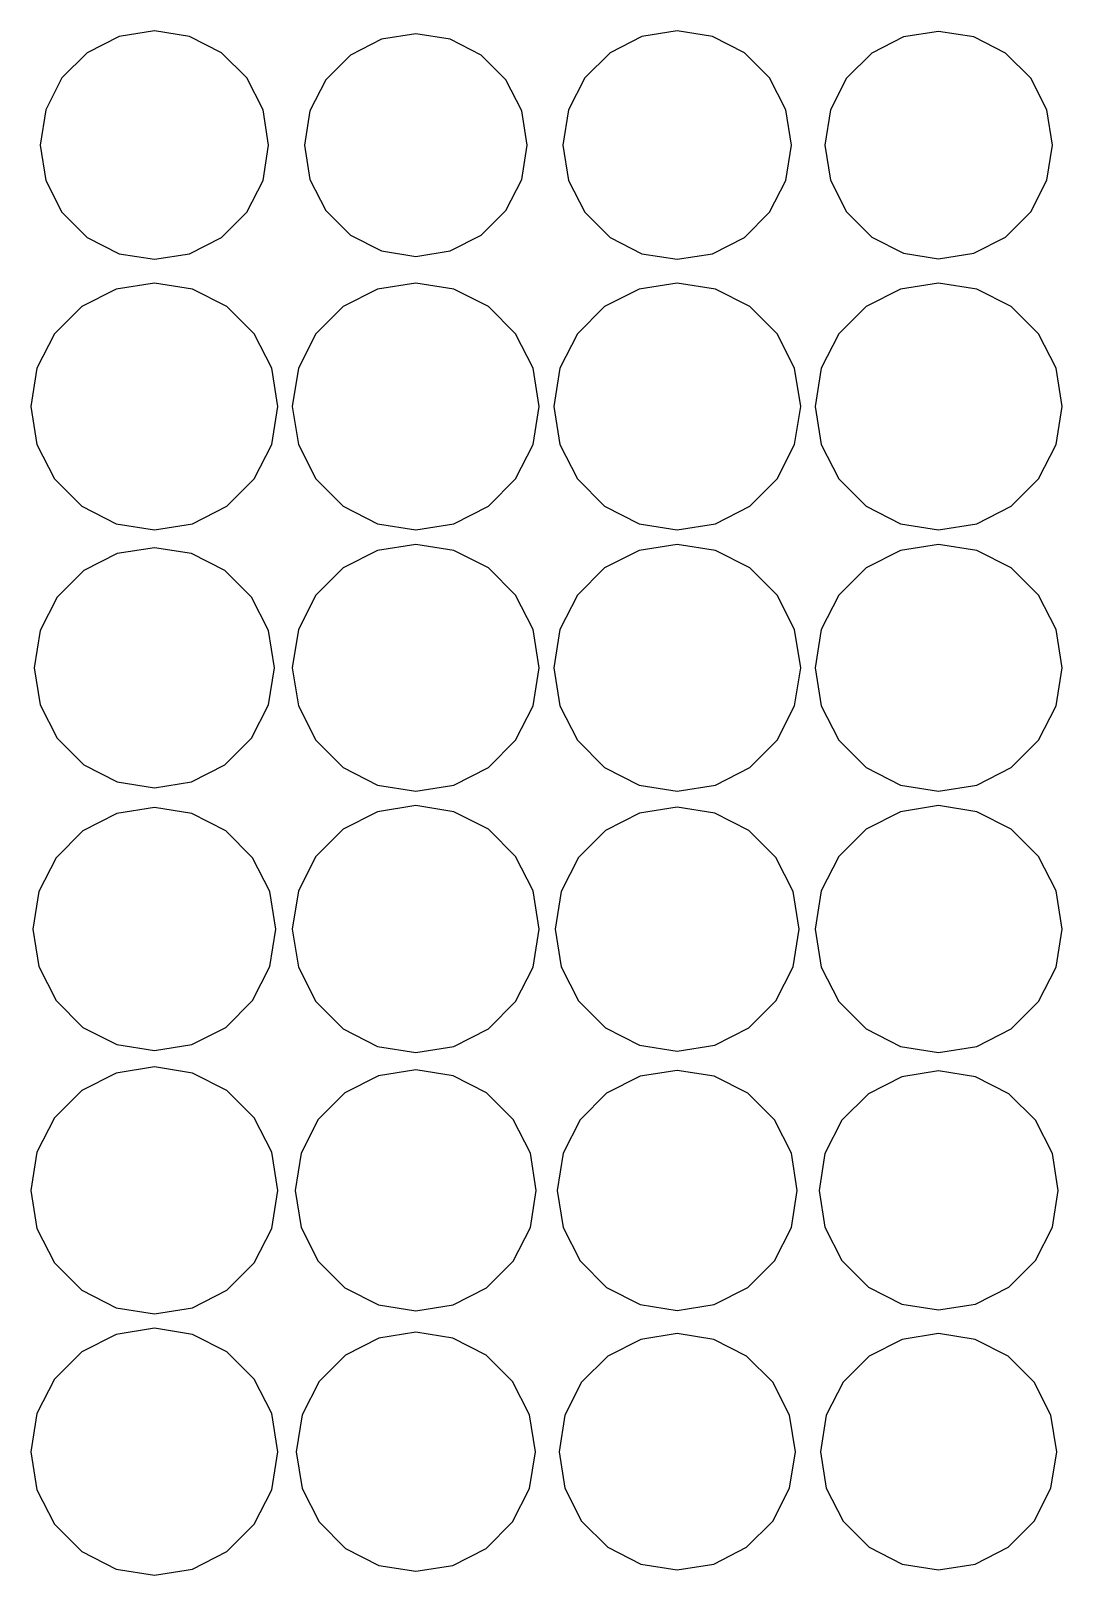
# Model space of a CAD drawing. Header units: metres. Extents: x -319 to 328, y -240 to 246.
# Drawn here: x 256.5 to 327.5, y 138.5 to 244.9 of the extents above; entities that cross this region are included whole.
import ezdxf

# ---------------------------------------------------------------- set-up
doc = ezdxf.new("R2010")
doc.units = ezdxf.units.M

msp = doc.modelspace()

# ---------------------------------------------------------------- linework, layer by layer
for p, q in [((265, 244.86667, -415.6922), (262.5691, 244.48166, -415.6922)), ((267.4309, 244.48166, -415.6922), (265, 244.86667, -415.6922)), ((283, 244.66666, -415.6922), (280.63086, 244.29144, -415.6922)), ((285.36914, 244.29144, -415.6922), (283, 244.66666, -415.6922)), ((301, 244.86667, -415.6922), (298.5691, 244.48166, -415.6922)), ((303.4309, 244.48166, -415.6922), (301, 244.86667, -415.6922)), ((319, 244.83334, -415.6922), (316.57935, 244.44995, -415.6922)), ((321.42065, 244.44995, -415.6922), (319, 244.83334, -415.6922)), ((262.5691, 244.48166, -415.6922), (260.3761, 243.36426, -415.6922)), ((269.6239, 243.36426, -415.6922), (267.4309, 244.48166, -415.6922)), ((280.63086, 244.29144, -415.6922), (278.49365, 243.20245, -415.6922)), ((287.50635, 243.20245, -415.6922), (285.36914, 244.29144, -415.6922)), ((298.5691, 244.48166, -415.6922), (296.3761, 243.36426, -415.6922)), ((305.6239, 243.36426, -415.6922), (303.4309, 244.48166, -415.6922)), ((316.57935, 244.44995, -415.6922), (314.3957, 243.33731, -415.6922)), ((323.6043, 243.33731, -415.6922), (321.42065, 244.44995, -415.6922)), ((260.3761, 243.36426, -415.6922), (258.63574, 241.6239, -415.6922)), ((271.36426, 241.6239, -415.6922), (269.6239, 243.36426, -415.6922)), ((278.49365, 243.20245, -415.6922), (276.79755, 241.50635, -415.6922)), ((289.20245, 241.50635, -415.6922), (287.50635, 243.20245, -415.6922)), ((296.3761, 243.36426, -415.6922), (294.63574, 241.6239, -415.6922)), ((307.36426, 241.6239, -415.6922), (305.6239, 243.36426, -415.6922)), ((314.3957, 243.33731, -415.6922), (312.66272, 241.60431, -415.6922)), ((325.33728, 241.60431, -415.6922), (323.6043, 243.33731, -415.6922)), ((258.63574, 241.6239, -415.6922), (257.51837, 239.43094, -415.6922)), ((272.48163, 239.43094, -415.6922), (271.36426, 241.6239, -415.6922)), ((276.79755, 241.50635, -415.6922), (275.70856, 239.36914, -415.6922)), ((290.29144, 239.36914, -415.6922), (289.20245, 241.50635, -415.6922)), ((294.63574, 241.6239, -415.6922), (293.51837, 239.43094, -415.6922)), ((308.48163, 239.43094, -415.6922), (307.36426, 241.6239, -415.6922)), ((312.66272, 241.60431, -415.6922), (311.55005, 239.42062, -415.6922)), ((326.44995, 239.42062, -415.6922), (325.33728, 241.60431, -415.6922)), ((257.51837, 239.43094, -415.6922), (257.13336, 237, -415.6922)), ((272.86664, 237, -415.6922), (272.48163, 239.43094, -415.6922)), ((275.70856, 239.36914, -415.6922), (275.3333, 237, -415.6922)), ((290.6667, 237, -415.6922), (290.29144, 239.36914, -415.6922)), ((293.51837, 239.43094, -415.6922), (293.13336, 237, -415.6922)), ((308.86664, 237, -415.6922), (308.48163, 239.43094, -415.6922)), ((311.55005, 239.42062, -415.6922), (311.1667, 237, -415.6922)), ((326.8333, 237, -415.6922), (326.44995, 239.42062, -415.6922)), ((257.13336, 237, -415.6922), (257.51837, 234.56906, -415.6922)), ((272.48163, 234.56906, -415.6922), (272.86664, 237, -415.6922)), ((275.3333, 237, -415.6922), (275.70856, 234.63086, -415.6922)), ((290.29144, 234.63086, -415.6922), (290.6667, 237, -415.6922)), ((293.13336, 237, -415.6922), (293.51837, 234.56906, -415.6922)), ((308.48163, 234.56906, -415.6922), (308.86664, 237, -415.6922)), ((311.1667, 237, -415.6922), (311.55005, 234.57938, -415.6922)), ((326.44995, 234.57938, -415.6922), (326.8333, 237, -415.6922)), ((257.51837, 234.56906, -415.6922), (258.63574, 232.3761, -415.6922)), ((271.36426, 232.3761, -415.6922), (272.48163, 234.56906, -415.6922)), ((275.70856, 234.63086, -415.6922), (276.79755, 232.49365, -415.6922)), ((289.20245, 232.49365, -415.6922), (290.29144, 234.63086, -415.6922)), ((293.51837, 234.56906, -415.6922), (294.63574, 232.3761, -415.6922)), ((307.36426, 232.3761, -415.6922), (308.48163, 234.56906, -415.6922)), ((311.55005, 234.57938, -415.6922), (312.66272, 232.39569, -415.6922)), ((325.33728, 232.39569, -415.6922), (326.44995, 234.57938, -415.6922)), ((258.63574, 232.3761, -415.6922), (260.3761, 230.63574, -415.6922)), ((269.6239, 230.63574, -415.6922), (271.36426, 232.3761, -415.6922)), ((276.79755, 232.49365, -415.6922), (278.49365, 230.79755, -415.6922)), ((287.50635, 230.79755, -415.6922), (289.20245, 232.49365, -415.6922)), ((294.63574, 232.3761, -415.6922), (296.3761, 230.63574, -415.6922)), ((305.6239, 230.63574, -415.6922), (307.36426, 232.3761, -415.6922)), ((312.66272, 232.39569, -415.6922), (314.3957, 230.66269, -415.6922)), ((323.6043, 230.66269, -415.6922), (325.33728, 232.39569, -415.6922)), ((260.3761, 230.63574, -415.6922), (262.5691, 229.51834, -415.6922)), ((267.4309, 229.51834, -415.6922), (269.6239, 230.63574, -415.6922)), ((278.49365, 230.79755, -415.6922), (280.63086, 229.70856, -415.6922)), ((285.36914, 229.70856, -415.6922), (287.50635, 230.79755, -415.6922)), ((296.3761, 230.63574, -415.6922), (298.5691, 229.51834, -415.6922)), ((303.4309, 229.51834, -415.6922), (305.6239, 230.63574, -415.6922)), ((314.3957, 230.66269, -415.6922), (316.57935, 229.55005, -415.6922)), ((321.42065, 229.55005, -415.6922), (323.6043, 230.66269, -415.6922)), ((262.5691, 229.51834, -415.6922), (265, 229.13333, -415.6922)), ((265, 229.13333, -415.6922), (267.4309, 229.51834, -415.6922)), ((280.63086, 229.70856, -415.6922), (283, 229.33334, -415.6922)), ((283, 229.33334, -415.6922), (285.36914, 229.70856, -415.6922)), ((298.5691, 229.51834, -415.6922), (301, 229.13333, -415.6922)), ((301, 229.13333, -415.6922), (303.4309, 229.51834, -415.6922)), ((316.57935, 229.55005, -415.6922), (319, 229.16666, -415.6922)), ((319, 229.16666, -415.6922), (321.42065, 229.55005, -415.6922)), ((262.37335, 227.08398, -415.6922), (260.00385, 225.87665, -415.6922)), ((265, 227.5, -415.6922), (262.37335, 227.08398, -415.6922)), ((267.62665, 227.08398, -415.6922), (265, 227.5, -415.6922)), ((269.99615, 225.87665, -415.6922), (267.62665, 227.08398, -415.6922)), ((280.37335, 227.08398, -415.6922), (278.00385, 225.87665, -415.6922)), ((283, 227.5, -415.6922), (280.37335, 227.08398, -415.6922)), ((285.62665, 227.08398, -415.6922), (283, 227.5, -415.6922)), ((287.99615, 225.87665, -415.6922), (285.62665, 227.08398, -415.6922)), ((298.37335, 227.08398, -415.6922), (296.00385, 225.87665, -415.6922)), ((301, 227.5, -415.6922), (298.37335, 227.08398, -415.6922)), ((303.62665, 227.08398, -415.6922), (301, 227.5, -415.6922)), ((305.99615, 225.87665, -415.6922), (303.62665, 227.08398, -415.6922)), ((316.37335, 227.08398, -415.6922), (314.00385, 225.87665, -415.6922)), ((319, 227.5, -415.6922), (316.37335, 227.08398, -415.6922)), ((321.62665, 227.08398, -415.6922), (319, 227.5, -415.6922)), ((323.99615, 225.87665, -415.6922), (321.62665, 227.08398, -415.6922)), ((260.00385, 225.87665, -415.6922), (258.12335, 223.99619, -415.6922)), ((271.87665, 223.99619, -415.6922), (269.99615, 225.87665, -415.6922)), ((278.00385, 225.87665, -415.6922), (276.12335, 223.99619, -415.6922)), ((289.87665, 223.99619, -415.6922), (287.99615, 225.87665, -415.6922)), ((296.00385, 225.87665, -415.6922), (294.12335, 223.99619, -415.6922)), ((307.87665, 223.99619, -415.6922), (305.99615, 225.87665, -415.6922)), ((314.00385, 225.87665, -415.6922), (312.12335, 223.99619, -415.6922)), ((325.87665, 223.99619, -415.6922), (323.99615, 225.87665, -415.6922)), ((258.12335, 223.99619, -415.6922), (256.91602, 221.62665, -415.6922)), ((273.08398, 221.62665, -415.6922), (271.87665, 223.99619, -415.6922)), ((276.12335, 223.99619, -415.6922), (274.91602, 221.62665, -415.6922)), ((291.08398, 221.62665, -415.6922), (289.87665, 223.99619, -415.6922)), ((294.12335, 223.99619, -415.6922), (292.91602, 221.62665, -415.6922)), ((309.08398, 221.62665, -415.6922), (307.87665, 223.99619, -415.6922)), ((312.12335, 223.99619, -415.6922), (310.91602, 221.62665, -415.6922)), ((327.08398, 221.62665, -415.6922), (325.87665, 223.99619, -415.6922)), ((256.91602, 221.62665, -415.6922), (256.5, 219, -415.6922)), ((273.5, 219, -415.6922), (273.08398, 221.62665, -415.6922)), ((274.91602, 221.62665, -415.6922), (274.5, 219, -415.6922)), ((291.5, 219, -415.6922), (291.08398, 221.62665, -415.6922)), ((292.91602, 221.62665, -415.6922), (292.5, 219, -415.6922)), ((309.5, 219, -415.6922), (309.08398, 221.62665, -415.6922)), ((310.91602, 221.62665, -415.6922), (310.5, 219, -415.6922)), ((327.5, 219, -415.6922), (327.08398, 221.62665, -415.6922)), ((256.5, 219, -415.6922), (256.91602, 216.37335, -415.6922)), ((273.08398, 216.37335, -415.6922), (273.5, 219, -415.6922)), ((274.5, 219, -415.6922), (274.91602, 216.37335, -415.6922)), ((291.08398, 216.37335, -415.6922), (291.5, 219, -415.6922)), ((292.5, 219, -415.6922), (292.91602, 216.37335, -415.6922)), ((309.08398, 216.37335, -415.6922), (309.5, 219, -415.6922)), ((310.5, 219, -415.6922), (310.91602, 216.37335, -415.6922)), ((327.08398, 216.37335, -415.6922), (327.5, 219, -415.6922)), ((256.91602, 216.37335, -415.6922), (258.12335, 214.00381, -415.6922)), ((271.87665, 214.00381, -415.6922), (273.08398, 216.37335, -415.6922)), ((274.91602, 216.37335, -415.6922), (276.12335, 214.00381, -415.6922)), ((289.87665, 214.00381, -415.6922), (291.08398, 216.37335, -415.6922)), ((292.91602, 216.37335, -415.6922), (294.12335, 214.00381, -415.6922)), ((307.87665, 214.00381, -415.6922), (309.08398, 216.37335, -415.6922)), ((310.91602, 216.37335, -415.6922), (312.12335, 214.00381, -415.6922)), ((325.87665, 214.00381, -415.6922), (327.08398, 216.37335, -415.6922)), ((258.12335, 214.00381, -415.6922), (260.00385, 212.12335, -415.6922)), ((269.99615, 212.12335, -415.6922), (271.87665, 214.00381, -415.6922)), ((276.12335, 214.00381, -415.6922), (278.00385, 212.12335, -415.6922)), ((287.99615, 212.12335, -415.6922), (289.87665, 214.00381, -415.6922)), ((294.12335, 214.00381, -415.6922), (296.00385, 212.12335, -415.6922)), ((305.99615, 212.12335, -415.6922), (307.87665, 214.00381, -415.6922)), ((312.12335, 214.00381, -415.6922), (314.00385, 212.12335, -415.6922)), ((323.99615, 212.12335, -415.6922), (325.87665, 214.00381, -415.6922)), ((260.00385, 212.12335, -415.6922), (262.37335, 210.91602, -415.6922)), ((267.62665, 210.91602, -415.6922), (269.99615, 212.12335, -415.6922)), ((278.00385, 212.12335, -415.6922), (280.37335, 210.91602, -415.6922)), ((285.62665, 210.91602, -415.6922), (287.99615, 212.12335, -415.6922)), ((296.00385, 212.12335, -415.6922), (298.37335, 210.91602, -415.6922)), ((303.62665, 210.91602, -415.6922), (305.99615, 212.12335, -415.6922)), ((314.00385, 212.12335, -415.6922), (316.37335, 210.91602, -415.6922)), ((321.62665, 210.91602, -415.6922), (323.99615, 212.12335, -415.6922)), ((262.37335, 210.91602, -415.6922), (265, 210.5, -415.6922)), ((265, 210.5, -415.6922), (267.62665, 210.91602, -415.6922)), ((280.37335, 210.91602, -415.6922), (283, 210.5, -415.6922)), ((283, 210.5, -415.6922), (285.62665, 210.91602, -415.6922)), ((298.37335, 210.91602, -415.6922), (301, 210.5, -415.6922)), ((301, 210.5, -415.6922), (303.62665, 210.91602, -415.6922)), ((316.37335, 210.91602, -415.6922), (319, 210.5, -415.6922)), ((319, 210.5, -415.6922), (321.62665, 210.91602, -415.6922)), ((262.44543, 208.86206, -415.6922), (260.141, 207.68787, -415.6922)), ((265, 209.26666, -415.6922), (262.44543, 208.86206, -415.6922)), ((267.55457, 208.86206, -415.6922), (265, 209.26666, -415.6922)), ((269.859, 207.68787, -415.6922), (267.55457, 208.86206, -415.6922)), ((280.37335, 209.08398, -415.6922), (278.00385, 207.87665, -415.6922)), ((283, 209.5, -415.6922), (280.37335, 209.08398, -415.6922)), ((285.62665, 209.08398, -415.6922), (283, 209.5, -415.6922)), ((287.99615, 207.87665, -415.6922), (285.62665, 209.08398, -415.6922)), ((298.37335, 209.08398, -415.6922), (296.00385, 207.87665, -415.6922)), ((301, 209.5, -415.6922), (298.37335, 209.08398, -415.6922)), ((303.62665, 209.08398, -415.6922), (301, 209.5, -415.6922)), ((305.99615, 207.87665, -415.6922), (303.62665, 209.08398, -415.6922)), ((316.37335, 209.08398, -415.6922), (314.00385, 207.87665, -415.6922)), ((319, 209.5, -415.6922), (316.37335, 209.08398, -415.6922)), ((321.62665, 209.08398, -415.6922), (319, 209.5, -415.6922)), ((323.99615, 207.87665, -415.6922), (321.62665, 209.08398, -415.6922)), ((260.141, 207.68787, -415.6922), (258.31213, 205.85901, -415.6922)), ((271.68787, 205.85904, -415.6922), (269.859, 207.68787, -415.6922)), ((278.00385, 207.87665, -415.6922), (276.12335, 205.99619, -415.6922)), ((289.87665, 205.99619, -415.6922), (287.99615, 207.87665, -415.6922)), ((296.00385, 207.87665, -415.6922), (294.12335, 205.99619, -415.6922)), ((307.87665, 205.99619, -415.6922), (305.99615, 207.87665, -415.6922)), ((314.00385, 207.87665, -415.6922), (312.12335, 205.99619, -415.6922)), ((325.87665, 205.99619, -415.6922), (323.99615, 207.87665, -415.6922)), ((258.31213, 205.85901, -415.6922), (257.13794, 203.55453, -415.6922)), ((272.86206, 203.55453, -415.6922), (271.68787, 205.85904, -415.6922)), ((276.12335, 205.99619, -415.6922), (274.91602, 203.62665, -415.6922)), ((291.08398, 203.62665, -415.6922), (289.87665, 205.99619, -415.6922)), ((294.12335, 205.99619, -415.6922), (292.91602, 203.62665, -415.6922)), ((309.08398, 203.62665, -415.6922), (307.87665, 205.99619, -415.6922)), ((312.12335, 205.99619, -415.6922), (310.91602, 203.62665, -415.6922)), ((327.08398, 203.62665, -415.6922), (325.87665, 205.99619, -415.6922)), ((257.13794, 203.55453, -415.6922), (256.73334, 201, -415.6922)), ((273.26666, 201, -415.6922), (272.86206, 203.55453, -415.6922)), ((274.91602, 203.62665, -415.6922), (274.5, 201, -415.6922)), ((291.5, 201, -415.6922), (291.08398, 203.62665, -415.6922)), ((292.91602, 203.62665, -415.6922), (292.5, 201, -415.6922)), ((309.5, 201, -415.6922), (309.08398, 203.62665, -415.6922)), ((310.91602, 203.62665, -415.6922), (310.5, 201, -415.6922)), ((327.5, 201, -415.6922), (327.08398, 203.62665, -415.6922)), ((256.73334, 201, -415.6922), (257.13794, 198.44547, -415.6922)), ((272.86206, 198.44547, -415.6922), (273.26666, 201, -415.6922)), ((274.5, 201, -415.6922), (274.91602, 198.37335, -415.6922)), ((291.08398, 198.37335, -415.6922), (291.5, 201, -415.6922)), ((292.5, 201, -415.6922), (292.91602, 198.37335, -415.6922)), ((309.08398, 198.37335, -415.6922), (309.5, 201, -415.6922)), ((310.5, 201, -415.6922), (310.91602, 198.37335, -415.6922)), ((327.08398, 198.37335, -415.6922), (327.5, 201, -415.6922)), ((257.13794, 198.44547, -415.6922), (258.31213, 196.14099, -415.6922)), ((271.68787, 196.14096, -415.6922), (272.86206, 198.44547, -415.6922)), ((274.91602, 198.37335, -415.6922), (276.12335, 196.00381, -415.6922)), ((289.87665, 196.00381, -415.6922), (291.08398, 198.37335, -415.6922)), ((292.91602, 198.37335, -415.6922), (294.12335, 196.00381, -415.6922)), ((307.87665, 196.00381, -415.6922), (309.08398, 198.37335, -415.6922)), ((310.91602, 198.37335, -415.6922), (312.12335, 196.00381, -415.6922)), ((325.87665, 196.00381, -415.6922), (327.08398, 198.37335, -415.6922)), ((258.31213, 196.14099, -415.6922), (260.141, 194.31213, -415.6922)), ((269.859, 194.31213, -415.6922), (271.68787, 196.14096, -415.6922)), ((276.12335, 196.00381, -415.6922), (278.00385, 194.12335, -415.6922)), ((287.99615, 194.12335, -415.6922), (289.87665, 196.00381, -415.6922)), ((294.12335, 196.00381, -415.6922), (296.00385, 194.12335, -415.6922)), ((305.99615, 194.12335, -415.6922), (307.87665, 196.00381, -415.6922)), ((312.12335, 196.00381, -415.6922), (314.00385, 194.12335, -415.6922)), ((323.99615, 194.12335, -415.6922), (325.87665, 196.00381, -415.6922)), ((260.141, 194.31213, -415.6922), (262.44543, 193.13794, -415.6922)), ((267.55457, 193.13794, -415.6922), (269.859, 194.31213, -415.6922)), ((278.00385, 194.12335, -415.6922), (280.37335, 192.91602, -415.6922)), ((285.62665, 192.91602, -415.6922), (287.99615, 194.12335, -415.6922)), ((296.00385, 194.12335, -415.6922), (298.37335, 192.91602, -415.6922)), ((303.62665, 192.91602, -415.6922), (305.99615, 194.12335, -415.6922)), ((314.00385, 194.12335, -415.6922), (316.37335, 192.91602, -415.6922)), ((321.62665, 192.91602, -415.6922), (323.99615, 194.12335, -415.6922)), ((262.44543, 193.13794, -415.6922), (265, 192.73334, -415.6922)), ((265, 192.73334, -415.6922), (267.55457, 193.13794, -415.6922)), ((280.37335, 192.91602, -415.6922), (283, 192.5, -415.6922)), ((283, 192.5, -415.6922), (285.62665, 192.91602, -415.6922)), ((298.37335, 192.91602, -415.6922), (301, 192.5, -415.6922)), ((301, 192.5, -415.6922), (303.62665, 192.91602, -415.6922)), ((316.37335, 192.91602, -415.6922), (319, 192.5, -415.6922)), ((319, 192.5, -415.6922), (321.62665, 192.91602, -415.6922)), ((283, 191.5, -415.6922), (280.37335, 191.08398, -415.6922)), ((285.62665, 191.08398, -415.6922), (283, 191.5, -415.6922)), ((319, 191.5, -415.6922), (316.37335, 191.08398, -415.6922)), ((321.62665, 191.08398, -415.6922), (319, 191.5, -415.6922)), ((262.41455, 190.95718, -415.6922), (260.0822, 189.76877, -415.6922)), ((265, 191.36667, -415.6922), (262.41455, 190.95718, -415.6922)), ((267.58545, 190.95718, -415.6922), (265, 191.36667, -415.6922)), ((269.9178, 189.76877, -415.6922), (267.58545, 190.95718, -415.6922)), ((280.37335, 191.08398, -415.6922), (278.00385, 189.87665, -415.6922)), ((287.99615, 189.87665, -415.6922), (285.62665, 191.08398, -415.6922)), ((298.40424, 190.98886, -415.6922), (296.06262, 189.79575, -415.6922)), ((301, 191.4, -415.6922), (298.40424, 190.98886, -415.6922)), ((303.59576, 190.98886, -415.6922), (301, 191.4, -415.6922)), ((305.93738, 189.79575, -415.6922), (303.59576, 190.98886, -415.6922)), ((316.37335, 191.08398, -415.6922), (314.00385, 189.87665, -415.6922)), ((323.99615, 189.87665, -415.6922), (321.62665, 191.08398, -415.6922)), ((260.0822, 189.76877, -415.6922), (258.2312, 187.91782, -415.6922)), ((271.7688, 187.91782, -415.6922), (269.9178, 189.76877, -415.6922)), ((278.00385, 189.87665, -415.6922), (276.12335, 187.99619, -415.6922)), ((289.87665, 187.99619, -415.6922), (287.99615, 189.87665, -415.6922)), ((296.06262, 189.79575, -415.6922), (294.20428, 187.93741, -415.6922)), ((307.79572, 187.93741, -415.6922), (305.93738, 189.79575, -415.6922)), ((314.00385, 189.87665, -415.6922), (312.12335, 187.99619, -415.6922)), ((325.87665, 187.99619, -415.6922), (323.99615, 189.87665, -415.6922)), ((258.2312, 187.91782, -415.6922), (257.04285, 185.58545, -415.6922)), ((272.95715, 185.58545, -415.6922), (271.7688, 187.91782, -415.6922)), ((276.12335, 187.99619, -415.6922), (274.91602, 185.62665, -415.6922)), ((291.08398, 185.62665, -415.6922), (289.87665, 187.99619, -415.6922)), ((294.20428, 187.93741, -415.6922), (293.0111, 185.59573, -415.6922)), ((308.9889, 185.59573, -415.6922), (307.79572, 187.93741, -415.6922)), ((312.12335, 187.99619, -415.6922), (310.91602, 185.62665, -415.6922)), ((327.08398, 185.62665, -415.6922), (325.87665, 187.99619, -415.6922)), ((257.04285, 185.58545, -415.6922), (256.63336, 183, -415.6922)), ((273.36664, 183, -415.6922), (272.95715, 185.58545, -415.6922)), ((274.91602, 185.62665, -415.6922), (274.5, 183, -415.6922)), ((291.5, 183, -415.6922), (291.08398, 185.62665, -415.6922)), ((293.0111, 185.59573, -415.6922), (292.59998, 183, -415.6922)), ((309.40002, 183, -415.6922), (308.9889, 185.59573, -415.6922)), ((310.91602, 185.62665, -415.6922), (310.5, 183, -415.6922)), ((327.5, 183, -415.6922), (327.08398, 185.62665, -415.6922)), ((256.63336, 183, -415.6922), (257.04285, 180.41455, -415.6922)), ((272.95715, 180.41455, -415.6922), (273.36664, 183, -415.6922)), ((274.5, 183, -415.6922), (274.91602, 180.37335, -415.6922)), ((291.08398, 180.37335, -415.6922), (291.5, 183, -415.6922)), ((292.59998, 183, -415.6922), (293.0111, 180.40427, -415.6922)), ((308.9889, 180.40427, -415.6922), (309.40002, 183, -415.6922)), ((310.5, 183, -415.6922), (310.91602, 180.37335, -415.6922)), ((327.08398, 180.37335, -415.6922), (327.5, 183, -415.6922)), ((257.04285, 180.41455, -415.6922), (258.2312, 178.08218, -415.6922)), ((271.7688, 178.08218, -415.6922), (272.95715, 180.41455, -415.6922)), ((274.91602, 180.37335, -415.6922), (276.12335, 178.00381, -415.6922)), ((289.87665, 178.00381, -415.6922), (291.08398, 180.37335, -415.6922)), ((293.0111, 180.40427, -415.6922), (294.20428, 178.06259, -415.6922)), ((307.79572, 178.06259, -415.6922), (308.9889, 180.40427, -415.6922)), ((310.91602, 180.37335, -415.6922), (312.12335, 178.00381, -415.6922)), ((325.87665, 178.00381, -415.6922), (327.08398, 180.37335, -415.6922)), ((258.2312, 178.08218, -415.6922), (260.0822, 176.23123, -415.6922)), ((269.9178, 176.23123, -415.6922), (271.7688, 178.08218, -415.6922)), ((276.12335, 178.00381, -415.6922), (278.00385, 176.12335, -415.6922)), ((287.99615, 176.12335, -415.6922), (289.87665, 178.00381, -415.6922)), ((294.20428, 178.06259, -415.6922), (296.06262, 176.20425, -415.6922)), ((305.93738, 176.20425, -415.6922), (307.79572, 178.06259, -415.6922)), ((312.12335, 178.00381, -415.6922), (314.00385, 176.12335, -415.6922)), ((323.99615, 176.12335, -415.6922), (325.87665, 178.00381, -415.6922)), ((260.0822, 176.23123, -415.6922), (262.41455, 175.04282, -415.6922)), ((267.58545, 175.04282, -415.6922), (269.9178, 176.23123, -415.6922)), ((278.00385, 176.12335, -415.6922), (280.37335, 174.91602, -415.6922)), ((285.62665, 174.91602, -415.6922), (287.99615, 176.12335, -415.6922)), ((296.06262, 176.20425, -415.6922), (298.40424, 175.01114, -415.6922)), ((303.59576, 175.01114, -415.6922), (305.93738, 176.20425, -415.6922)), ((314.00385, 176.12335, -415.6922), (316.37335, 174.91602, -415.6922)), ((321.62665, 174.91602, -415.6922), (323.99615, 176.12335, -415.6922)), ((262.41455, 175.04282, -415.6922), (265, 174.63333, -415.6922)), ((265, 174.63333, -415.6922), (267.58545, 175.04282, -415.6922)), ((280.37335, 174.91602, -415.6922), (283, 174.5, -415.6922)), ((283, 174.5, -415.6922), (285.62665, 174.91602, -415.6922)), ((298.40424, 175.01114, -415.6922), (301, 174.6, -415.6922)), ((301, 174.6, -415.6922), (303.59576, 175.01114, -415.6922)), ((316.37335, 174.91602, -415.6922), (319, 174.5, -415.6922)), ((319, 174.5, -415.6922), (321.62665, 174.91602, -415.6922)), ((265, 173.5, -415.6922), (262.37335, 173.08398, -415.6922)), ((267.62665, 173.08398, -415.6922), (265, 173.5, -415.6922)), ((262.37335, 173.08398, -415.6922), (260.00385, 171.87665, -415.6922)), ((269.99615, 171.87665, -415.6922), (267.62665, 173.08398, -415.6922)), ((280.43518, 172.89377, -415.6922), (278.1214, 171.71484, -415.6922)), ((283, 173.29999, -415.6922), (280.43518, 172.89377, -415.6922)), ((285.56482, 172.89377, -415.6922), (283, 173.29999, -415.6922)), ((287.8786, 171.71484, -415.6922), (285.56482, 172.89377, -415.6922)), ((298.44543, 172.86206, -415.6922), (296.141, 171.68787, -415.6922)), ((301, 173.26666, -415.6922), (298.44543, 172.86206, -415.6922)), ((303.55457, 172.86206, -415.6922), (301, 173.26666, -415.6922)), ((305.859, 171.68787, -415.6922), (303.55457, 172.86206, -415.6922)), ((316.45575, 172.83035, -415.6922), (314.16058, 171.66092, -415.6922)), ((319, 173.23334, -415.6922), (316.45575, 172.83035, -415.6922)), ((321.54425, 172.83035, -415.6922), (319, 173.23334, -415.6922)), ((323.83942, 171.66092, -415.6922), (321.54425, 172.83035, -415.6922)), ((260.00385, 171.87665, -415.6922), (258.12335, 169.99619, -415.6922)), ((271.87665, 169.99619, -415.6922), (269.99615, 171.87665, -415.6922)), ((278.1214, 171.71484, -415.6922), (276.28516, 169.87863, -415.6922)), ((289.71484, 169.87863, -415.6922), (287.8786, 171.71484, -415.6922)), ((296.141, 171.68787, -415.6922), (294.31213, 169.85901, -415.6922)), ((307.68787, 169.85904, -415.6922), (305.859, 171.68787, -415.6922)), ((314.16058, 171.66092, -415.6922), (312.3391, 169.83942, -415.6922)), ((325.6609, 169.83942, -415.6922), (323.83942, 171.66092, -415.6922)), ((258.12335, 169.99619, -415.6922), (256.91602, 167.62665, -415.6922)), ((273.08398, 167.62665, -415.6922), (271.87665, 169.99619, -415.6922)), ((276.28516, 169.87863, -415.6922), (275.1062, 167.56485, -415.6922)), ((290.8938, 167.56485, -415.6922), (289.71484, 169.87863, -415.6922)), ((294.31213, 169.85901, -415.6922), (293.13794, 167.55453, -415.6922)), ((308.86206, 167.55453, -415.6922), (307.68787, 169.85904, -415.6922)), ((312.3391, 169.83942, -415.6922), (311.16962, 167.54425, -415.6922)), ((326.83038, 167.54425, -415.6922), (325.6609, 169.83942, -415.6922)), ((256.91602, 167.62665, -415.6922), (256.5, 165, -415.6922)), ((273.5, 165, -415.6922), (273.08398, 167.62665, -415.6922)), ((275.1062, 167.56485, -415.6922), (274.7, 165, -415.6922)), ((291.3, 165, -415.6922), (290.8938, 167.56485, -415.6922)), ((293.13794, 167.55453, -415.6922), (292.73334, 165, -415.6922)), ((309.26666, 165, -415.6922), (308.86206, 167.55453, -415.6922)), ((311.16962, 167.54425, -415.6922), (310.76666, 165, -415.6922)), ((327.23334, 165, -415.6922), (326.83038, 167.54425, -415.6922)), ((256.5, 165, -415.6922), (256.91602, 162.37335, -415.6922)), ((273.08398, 162.37335, -415.6922), (273.5, 165, -415.6922)), ((274.7, 165, -415.6922), (275.1062, 162.43515, -415.6922)), ((290.8938, 162.43515, -415.6922), (291.3, 165, -415.6922)), ((292.73334, 165, -415.6922), (293.13794, 162.44547, -415.6922)), ((308.86206, 162.44547, -415.6922), (309.26666, 165, -415.6922)), ((310.76666, 165, -415.6922), (311.16962, 162.45575, -415.6922)), ((326.83038, 162.45575, -415.6922), (327.23334, 165, -415.6922)), ((256.91602, 162.37335, -415.6922), (258.12335, 160.00381, -415.6922)), ((271.87665, 160.00381, -415.6922), (273.08398, 162.37335, -415.6922)), ((275.1062, 162.43515, -415.6922), (276.28516, 160.12137, -415.6922)), ((289.71484, 160.12137, -415.6922), (290.8938, 162.43515, -415.6922)), ((293.13794, 162.44547, -415.6922), (294.31213, 160.14099, -415.6922)), ((307.68787, 160.14096, -415.6922), (308.86206, 162.44547, -415.6922)), ((311.16962, 162.45575, -415.6922), (312.3391, 160.16058, -415.6922)), ((325.6609, 160.16055, -415.6922), (326.83038, 162.45575, -415.6922)), ((258.12335, 160.00381, -415.6922), (260.00385, 158.12335, -415.6922)), ((269.99615, 158.12335, -415.6922), (271.87665, 160.00381, -415.6922)), ((276.28516, 160.12137, -415.6922), (278.1214, 158.28516, -415.6922)), ((287.8786, 158.28516, -415.6922), (289.71484, 160.12137, -415.6922)), ((294.31213, 160.14099, -415.6922), (296.141, 158.31213, -415.6922)), ((305.859, 158.31213, -415.6922), (307.68787, 160.14096, -415.6922)), ((312.3391, 160.16058, -415.6922), (314.16058, 158.33908, -415.6922)), ((323.83942, 158.33908, -415.6922), (325.6609, 160.16055, -415.6922)), ((260.00385, 158.12335, -415.6922), (262.37335, 156.91602, -415.6922)), ((267.62665, 156.91602, -415.6922), (269.99615, 158.12335, -415.6922)), ((278.1214, 158.28516, -415.6922), (280.43518, 157.10623, -415.6922)), ((285.56482, 157.10623, -415.6922), (287.8786, 158.28516, -415.6922)), ((296.141, 158.31213, -415.6922), (298.44543, 157.13794, -415.6922)), ((303.55457, 157.13794, -415.6922), (305.859, 158.31213, -415.6922)), ((314.16058, 158.33908, -415.6922), (316.45575, 157.16965, -415.6922)), ((321.54425, 157.16965, -415.6922), (323.83942, 158.33908, -415.6922)), ((262.37335, 156.91602, -415.6922), (265, 156.5, -415.6922)), ((265, 156.5, -415.6922), (267.62665, 156.91602, -415.6922)), ((280.43518, 157.10623, -415.6922), (283, 156.70001, -415.6922)), ((283, 156.70001, -415.6922), (285.56482, 157.10623, -415.6922)), ((298.44543, 157.13794, -415.6922), (301, 156.73334, -415.6922)), ((301, 156.73334, -415.6922), (303.55457, 157.13794, -415.6922)), ((316.45575, 157.16965, -415.6922), (319, 156.76666, -415.6922)), ((319, 156.76666, -415.6922), (321.54425, 157.16965, -415.6922)), ((265, 155.5, -415.6922), (262.37335, 155.08398, -415.6922)), ((267.62665, 155.08398, -415.6922), (265, 155.5, -415.6922)), ((262.37335, 155.08398, -415.6922), (260.00385, 153.87665, -415.6922)), ((269.99615, 153.87665, -415.6922), (267.62665, 155.08398, -415.6922)), ((280.45575, 154.83035, -415.6922), (278.16058, 153.66092, -415.6922)), ((283, 155.23334, -415.6922), (280.45575, 154.83035, -415.6922)), ((285.54425, 154.83035, -415.6922), (283, 155.23334, -415.6922)), ((287.83942, 153.66092, -415.6922), (285.54425, 154.83035, -415.6922)), ((298.48663, 154.73526, -415.6922), (296.21936, 153.58002, -415.6922)), ((301, 155.13333, -415.6922), (298.48663, 154.73526, -415.6922)), ((303.51337, 154.73526, -415.6922), (301, 155.13333, -415.6922)), ((305.78064, 153.58002, -415.6922), (303.51337, 154.73526, -415.6922)), ((316.48663, 154.73526, -415.6922), (314.21936, 153.58002, -415.6922)), ((319, 155.13333, -415.6922), (316.48663, 154.73526, -415.6922)), ((321.51337, 154.73526, -415.6922), (319, 155.13333, -415.6922)), ((323.78064, 153.58002, -415.6922), (321.51337, 154.73526, -415.6922)), ((260.00385, 153.87665, -415.6922), (258.12335, 151.99619, -415.6922)), ((271.87665, 151.99619, -415.6922), (269.99615, 153.87665, -415.6922)), ((278.16058, 153.66092, -415.6922), (276.3391, 151.83942, -415.6922)), ((289.6609, 151.83942, -415.6922), (287.83942, 153.66092, -415.6922)), ((296.21936, 153.58002, -415.6922), (294.41998, 151.78064, -415.6922)), ((307.58002, 151.78064, -415.6922), (305.78064, 153.58002, -415.6922)), ((314.21936, 153.58002, -415.6922), (312.41998, 151.78064, -415.6922)), ((325.58002, 151.78064, -415.6922), (323.78064, 153.58002, -415.6922)), ((258.12335, 151.99619, -415.6922), (256.91602, 149.62665, -415.6922)), ((273.08398, 149.62665, -415.6922), (271.87665, 151.99619, -415.6922)), ((276.3391, 151.83942, -415.6922), (275.16962, 149.54425, -415.6922)), ((290.83038, 149.54425, -415.6922), (289.6609, 151.83942, -415.6922)), ((294.41998, 151.78064, -415.6922), (293.26477, 149.51334, -415.6922)), ((308.73523, 149.51334, -415.6922), (307.58002, 151.78064, -415.6922)), ((312.41998, 151.78064, -415.6922), (311.26477, 149.51334, -415.6922)), ((326.73523, 149.51334, -415.6922), (325.58002, 151.78064, -415.6922)), ((256.91602, 149.62665, -415.6922), (256.5, 147, -415.6922)), ((273.5, 147, -415.6922), (273.08398, 149.62665, -415.6922)), ((275.16962, 149.54425, -415.6922), (274.76666, 147, -415.6922)), ((291.23334, 147, -415.6922), (290.83038, 149.54425, -415.6922)), ((293.26477, 149.51334, -415.6922), (292.86664, 147, -415.6922)), ((309.13336, 147, -415.6922), (308.73523, 149.51334, -415.6922)), ((311.26477, 149.51334, -415.6922), (310.86664, 147, -415.6922)), ((327.13336, 147, -415.6922), (326.73523, 149.51334, -415.6922)), ((256.5, 147, -415.6922), (256.91602, 144.37335, -415.6922)), ((273.08398, 144.37335, -415.6922), (273.5, 147, -415.6922)), ((274.76666, 147, -415.6922), (275.16962, 144.45575, -415.6922)), ((290.83038, 144.45575, -415.6922), (291.23334, 147, -415.6922)), ((292.86664, 147, -415.6922), (293.26477, 144.48666, -415.6922)), ((308.73523, 144.48666, -415.6922), (309.13336, 147, -415.6922)), ((310.86664, 147, -415.6922), (311.26477, 144.48666, -415.6922)), ((326.73523, 144.48666, -415.6922), (327.13336, 147, -415.6922)), ((256.91602, 144.37335, -415.6922), (258.12335, 142.00381, -415.6922)), ((271.87665, 142.00381, -415.6922), (273.08398, 144.37335, -415.6922)), ((275.16962, 144.45575, -415.6922), (276.3391, 142.16058, -415.6922)), ((289.6609, 142.16055, -415.6922), (290.83038, 144.45575, -415.6922)), ((293.26477, 144.48666, -415.6922), (294.41998, 142.21936, -415.6922)), ((307.58002, 142.21936, -415.6922), (308.73523, 144.48666, -415.6922)), ((311.26477, 144.48666, -415.6922), (312.41998, 142.21936, -415.6922)), ((325.58002, 142.21936, -415.6922), (326.73523, 144.48666, -415.6922)), ((258.12335, 142.00381, -415.6922), (260.00385, 140.12335, -415.6922)), ((269.99615, 140.12335, -415.6922), (271.87665, 142.00381, -415.6922)), ((276.3391, 142.16058, -415.6922), (278.16058, 140.33908, -415.6922)), ((287.83942, 140.33908, -415.6922), (289.6609, 142.16055, -415.6922)), ((294.41998, 142.21936, -415.6922), (296.21936, 140.41998, -415.6922)), ((305.78064, 140.41998, -415.6922), (307.58002, 142.21936, -415.6922)), ((312.41998, 142.21936, -415.6922), (314.21936, 140.41998, -415.6922)), ((323.78064, 140.41998, -415.6922), (325.58002, 142.21936, -415.6922)), ((296.21936, 140.41998, -415.6922), (298.48663, 139.26474, -415.6922)), ((303.51337, 139.26474, -415.6922), (305.78064, 140.41998, -415.6922)), ((314.21936, 140.41998, -415.6922), (316.48663, 139.26474, -415.6922)), ((321.51337, 139.26474, -415.6922), (323.78064, 140.41998, -415.6922)), ((260.00385, 140.12335, -415.6922), (262.37335, 138.91602, -415.6922)), ((267.62665, 138.91602, -415.6922), (269.99615, 140.12335, -415.6922)), ((278.16058, 140.33908, -415.6922), (280.45575, 139.16965, -415.6922)), ((285.54425, 139.16965, -415.6922), (287.83942, 140.33908, -415.6922)), ((262.37335, 138.91602, -415.6922), (265, 138.5, -415.6922)), ((265, 138.5, -415.6922), (267.62665, 138.91602, -415.6922)), ((280.45575, 139.16965, -415.6922), (283, 138.76666, -415.6922)), ((283, 138.76666, -415.6922), (285.54425, 139.16965, -415.6922)), ((298.48663, 139.26474, -415.6922), (301, 138.86667, -415.6922)), ((301, 138.86667, -415.6922), (303.51337, 139.26474, -415.6922)), ((316.48663, 139.26474, -415.6922), (319, 138.86667, -415.6922)), ((319, 138.86667, -415.6922), (321.51337, 139.26474, -415.6922))]:
    msp.add_line(p, q)

doc.saveas('drawing.dxf')
